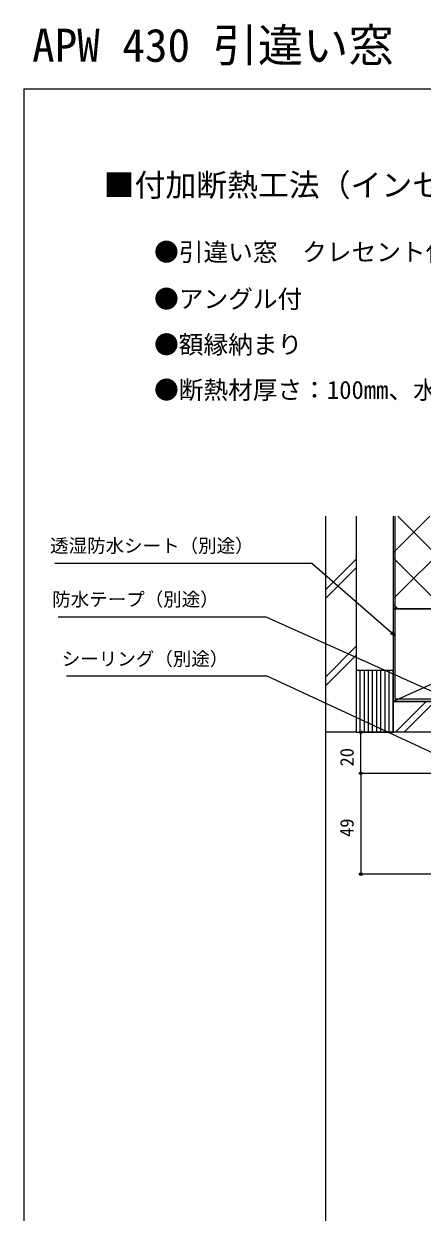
# Model space of a CAD drawing. Units: millimetres, scale not verified. Extents: x -525 to 525, y -783 to 779.
# Drawn here: x -525 to -331, y 201 to 779 of the extents above; entities that cross this region are included whole.
import ezdxf
from ezdxf.enums import TextEntityAlignment as Align

# ---------------------------------------------------------------- set-up
doc = ezdxf.new("R2010")
doc.units = ezdxf.units.MM
doc.header["$LTSCALE"] = 4
for name, color, linetype in [('0-1_USER1', 3, 'Continuous'), ('0-4_YKK_12', 2, 'Continuous'), ('0-7_YKK_D', 6, 'Continuous'), ('0-8_YKK_ZWAK', 7, 'Continuous'), ('0-9_YSS_K', 3, 'Continuous'), ('0-A_YSS_KE', 3, 'Continuous')]:
    doc.layers.add(name, color=color, linetype=linetype)
doc.styles.add('ＭＳ ゴシック', font='')
doc.styles.get('ＭＳ ゴシック').set_extended_font_data('MS Gothic')

msp = doc.modelspace()

# ---------------------------------------------------------------- linework, layer by layer
at = {"layer": '0-4_YKK_12'}
for p, q in [((-345.377, 464.326), (-363.377, 464.326)), ((-361.377, 434.326), (-361.377, 464.326)), ((-359.377, 434.326), (-359.377, 464.326)), ((-357.377, 434.326), (-357.377, 464.326)), ((-355.377, 434.326), (-355.377, 464.326)), ((-353.377, 434.326), (-353.377, 464.326)), ((-351.377, 434.326), (-351.377, 464.326)), ((-349.377, 434.326), (-349.377, 464.326)), ((-347.377, 434.326), (-347.377, 464.326))]:
    msp.add_line(p, q, dxfattribs=at)
msp.add_lwpolyline([(-363.377, 464.326), (-363.377, 434.326), (-345.377, 434.326), (-345.377, 464.326)], dxfattribs=at)
at = {"layer": '0-7_YKK_D'}
for p, q in [((-248.377, 434.326), (-362.127, 434.326)), ((-361.127, 414.326), (-361.127, 434.326)), ((-325.877, 414.326), (-362.127, 414.326)), ((-325.877, 414.326), (-362.127, 414.326)), ((-361.127, 414.326), (-361.127, 365.326)), ((-325.177, 365.326), (-362.127, 365.326))]:
    msp.add_line(p, q, dxfattribs=at)
for points in [[(-344.377, 481.038), (-346.298, 482.715), (-384.878, 516.389), (-509.928, 516.389)], [(-248.877, 419.323), (-251.203, 420.367), (-407.111, 490.328), (-508.229, 490.328)], [(-345.849, 483.229), (-344.377, 481.038), (-346.747, 482.2)], [(-325.377, 423.826), (-327.69, 424.899), (-406.638, 461.542), (-504.177, 461.542)]]:
    msp.add_lwpolyline(points, dxfattribs=at)
for centre in [(-361.127, 434.326), (-361.127, 414.326), (-361.127, 414.326), (-361.127, 365.326)]:
    msp.add_circle(centre, 0.637, dxfattribs=at)
at = {"layer": '0-8_YKK_ZWAK'}
for q in [(-525, -782.9), (525, 747.1)]:
    msp.add_line((-525, 747.1), q, dxfattribs=at)
at = {"layer": '0-9_YSS_K'}
for p, q in [((-345.377, 521.569), (-327.62, 539.326)), ((-345.377, 499.118), (-305.169, 539.326)), ((-298.175, 494.326), (-343.175, 539.326)), ((-378.377, 503.537), (-363.377, 518.537)), ((-378.377, 499.294), (-363.377, 514.294)), ((-320.625, 494.326), (-345.377, 519.077)), ((-343.076, 494.326), (-345.377, 496.627)), ((-245.377, 494.326), (-345.377, 449.326)), ((-363.377, 476.11), (-378.377, 461.11)), ((-378.377, 456.868), (-363.377, 471.868)), ((-344.335, 434.326), (-329.335, 449.326)), ((-325.092, 449.326), (-340.092, 434.326)), ((-378.377, 434.326), (-378.377, 185.826)), ((-378.377, 272.826), (-378.377, -13.317))]:
    msp.add_line(p, q, dxfattribs=at)
at = {"layer": '0-A_YSS_KE'}
for p, q in [((-378.377, 539.326), (-378.377, 434.326)), ((-363.377, 539.326), (-363.377, 434.326)), ((-344.377, 450.326), (-344.377, 539.326)), ((-345.377, 449.326), (-345.377, 434.326)), ((-280.377, 449.326), (-345.377, 449.326)), ((-244.377, 450.326), (-344.377, 450.326)), ((-363.377, 434.326), (-378.377, 434.326)), ((-280.377, 434.326), (-345.377, 434.326))]:
    msp.add_line(p, q, dxfattribs=at)
for points in [[(-345.377, 494.326), (-245.377, 494.326), (-245.377, 539.326)], [(-345.377, 539.326), (-345.377, 494.326), (-345.377, 449.326), (-245.377, 449.326), (-245.377, 494.326), (-345.377, 494.326)]]:
    msp.add_lwpolyline(points, dxfattribs=at)

# ---------------------------------------------------------------- texts
at = {"layer": '0-1_USER1', "style": 'ＭＳ ゴシック'}
for s, height, p in [('APW 430 引違い窓', 16.13, (-520.962, 755.405)), ('■付加断熱工法（インセット納まり）参考納まり\u3000', 11, (-486.153, 691.549)), ('●引違い窓\u3000クレセント仕様', 8.798, (-461.636, 660.739)), ('●アングル付', 8.798, (-461.636, 637.943)), ('●額縁納まり', 8.798, (-461.636, 615.762)), ('●断熱材厚さ：100mm、水切見込み：120mmの場合', 8.798, (-461.636, 593.716))]:
    msp.add_text(s, height=height, dxfattribs=at).set_placement(p, align=Align.BOTTOM_LEFT)
at = {"layer": '0-7_YKK_D', "style": 'ＭＳ ゴシック'}
for s, p in [('透湿防水シート（別途）', (-512.234, 519.72)), ('防水テープ（別途）', (-511.199, 493.659)), ('シーリング（別途）', (-506.533, 464.72))]:
    msp.add_text(s, height=6.598, dxfattribs=at).set_placement(p, align=Align.BOTTOM_LEFT)
for s, p in [('20', (-362.627, 417.678)), ('49', (-362.627, 383.408))]:
    msp.add_text(s, height=6.598, rotation=90, dxfattribs=at).set_placement(p, align=Align.BOTTOM_LEFT)

doc.saveas('drawing.dxf')
